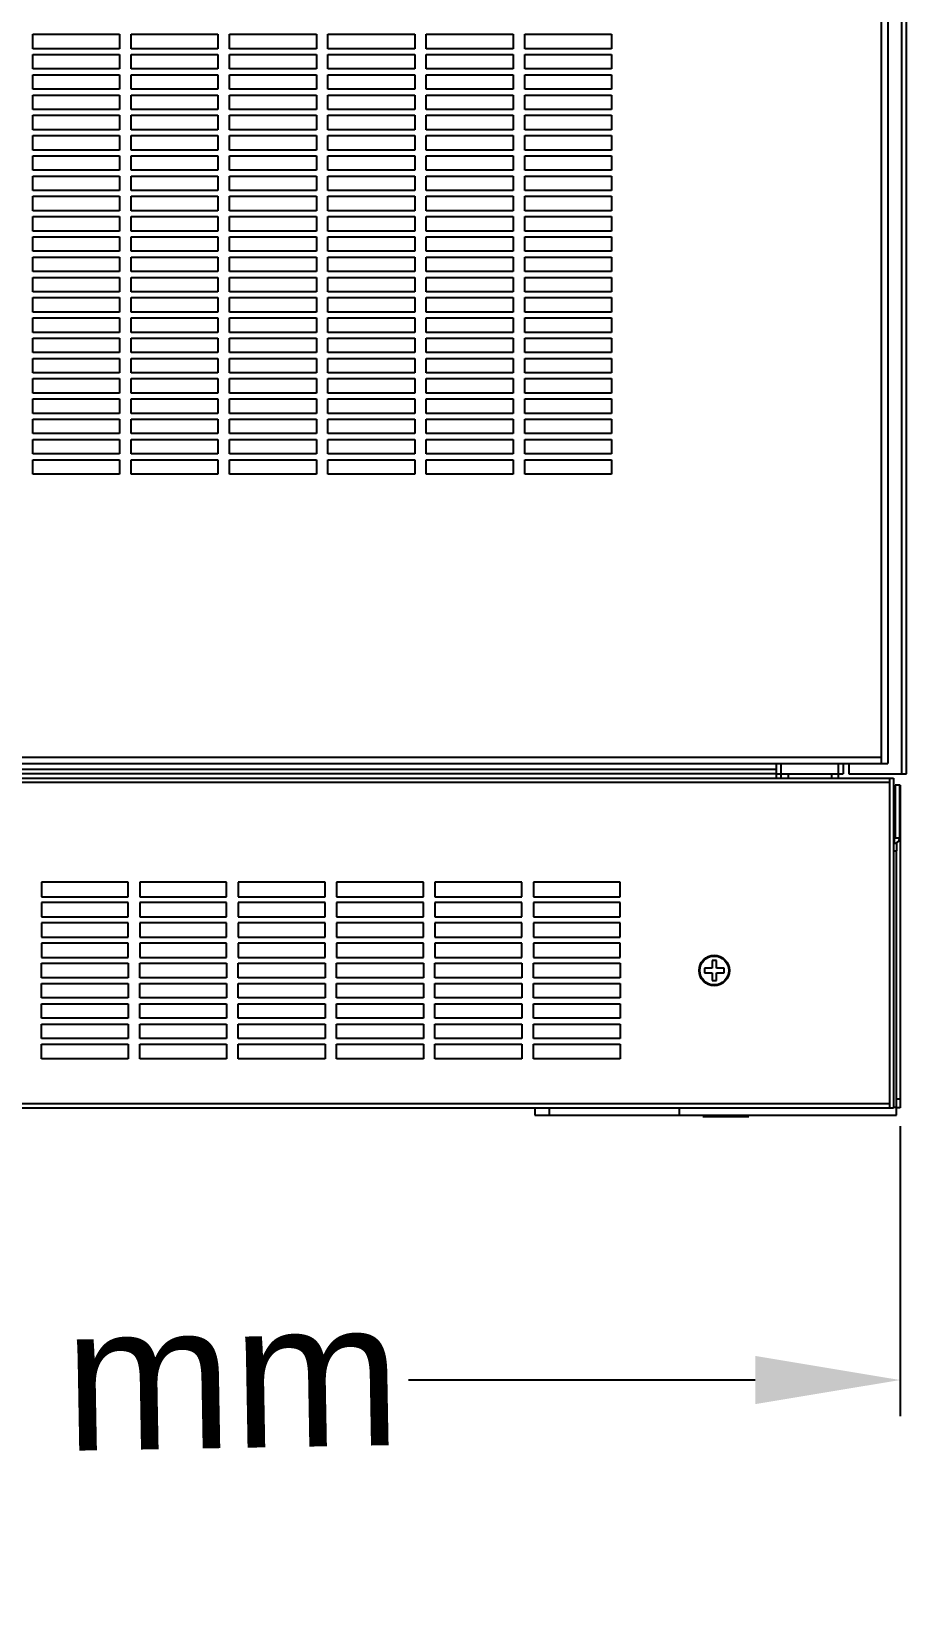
# Model space of a CAD drawing. Header units: millimetres. Extents: x -1 to 60, y -17 to 202.
# Drawn here: x 29.6 to 59.9, y -16.7 to 37.4 of the extents above; entities that cross this region are included whole.
import ezdxf

# ---------------------------------------------------------------- set-up
doc = ezdxf.new("R2010")
doc.units = ezdxf.units.MM
for name, color, linetype in [('2401-01087-M6-12FMC-120_0', 7, 'Continuous'), ('2403-00036_S-M12-1_0', 7, 'Continuous'), ('4212-36526_0', 7, 'Continuous'), ('4212-41121_0', 7, 'Continuous'), ('4212-47911-DOOR-PLATE_0', 7, 'Continuous'), ('4212-94039_0', 7, 'Continuous'), ('4212-97513_0', 7, 'Continuous'), ('4212-KH001-1_0', 7, 'Continuous'), ('BASE-PLATE_0', 7, 'Continuous'), ('CORNER_FITTING-2_0', 7, 'Continuous')]:
    doc.layers.add(name, color=color, linetype=linetype)
doc.styles.get("Standard").update_dxf_attribs({"font": 'arial.ttf'})
doc.dimstyles.new('ISO-25', dxfattribs={"dimtxt": 2.5, "dimasz": 2.5, "dimexe": 1.25, "dimexo": 0.625, "dimtad": 1, "dimtxsty": 'Standard', "dimcen": -2.5, "dimadec": 0, "dimazin": 0, "dimtfac": 1, "dimtmove": 0, "dimatfit": 3, "dimfxl": 1, "dimarcsym": 0})

# ---------------------------------------------------------------- blocks, each defined once
blk = doc.blocks.new('*D4')
at = {"color": 0, "lineweight": -2}
for p, q in [((-0.12, -0.375), (-0.12, -10.4)), ((59.62, -0.375), (59.62, -10.4)), ((4.88, -9.15), (16.871, -9.15)), ((54.62, -9.15), (42.629, -9.15))]:
    blk.add_line(p, q, dxfattribs=at)
at = {"color": 0}
for points in [[(4.88, -8.317), (4.88, -9.983), (-0.12, -9.15)], [(54.62, -9.983), (54.62, -8.317), (59.62, -9.15)]]:
    blk.add_solid(points, dxfattribs=at)
at = {"layer": 'Defpoints', "color": 0}
for p in [(-0.12, 0.25), (59.62, 0.25), (59.62, -9.15)]:
    blk.add_point(p, dxfattribs=at)
at = {"color": 0, "insert": (29.75, -9.15), "char_height": 5, "attachment_point": 5, "rotation": 1}
blk.add_mtext('600 mm', dxfattribs=at)

msp = doc.modelspace()

# ---------------------------------------------------------------- linework, layer by layer
at = {"layer": '2401-01087-M6-12FMC-120_0', "color": 7, "linetype": 'Continuous'}
for p, q in [((53.125, 5.075), (52.86, 5.075)), ((52.86, 5.075), (52.86, 4.925)), ((52.86, 4.925), (53.125, 4.925)), ((53.275, 5.34), (53.125, 5.34)), ((53.125, 5.34), (53.125, 5.075)), ((53.125, 4.925), (53.125, 4.66)), ((53.275, 5.075), (53.275, 5.34)), ((53.54, 5.075), (53.275, 5.075)), ((53.275, 4.925), (53.54, 4.925)), ((53.275, 4.66), (53.275, 4.925)), ((53.54, 4.925), (53.54, 5.075)), ((53.125, 4.66), (53.275, 4.66))]:
    msp.add_line(p, q, dxfattribs=at)
msp.add_circle((53.2, 5), 0.5, dxfattribs=at)
at = {"layer": '2403-00036_S-M12-1_0', "color": 7, "linetype": 'Continuous'}
for p, q in [((52.808, -0.04), (52.831, 0)), ((54.392, -0.04), (54.369, 0)), ((52.808, -0.04), (54.392, -0.04))]:
    msp.add_line(p, q, dxfattribs=at)
at = {"layer": '4212-36526_0', "color": 7, "linetype": 'Continuous'}
for p, q in [((59.43, 9.4), (59.5, 9.4)), ((59.5, 9.337), (59.5, 9.13)), ((59.4, 9.13), (59.5, 9.13)), ((47, 0.25), (47, 0)), ((47, 0), (59.5, 0)), ((47.5, 0.25), (47.5, 0)), ((52, 0), (52, 0.25)), ((59.5, 0.27), (59.4, 0.27)), ((59.5, 0), (59.5, 0.28))]:
    msp.add_line(p, q, dxfattribs=at)
at = {"layer": '4212-41121_0', "color": 7, "linetype": 'Continuous'}
for p, q in [((59.62, 11.4), (59.6, 11.4)), ((59.62, 11.4), (59.62, 0.25)), ((59.62, 11.1), (59.6, 11.1)), ((59.5, 9.416), (59.5, 9.337)), ((59.5, 0.28), (59.5, 9.13)), ((59.62, 0.55), (59.5, 0.55)), ((59.62, 0.25), (59.5, 0.25))]:
    msp.add_line(p, q, dxfattribs=at)
at = {"layer": '4212-47911-DOOR-PLATE_0', "color": 7, "linetype": 'Continuous'}
for p, q in [((58.98, 12.15), (58.98, 199.65)), ((59.2, 199.65), (59.2, 12.15)), ((29.65, 37.35), (32.65, 37.35)), ((29.65, 36.85), (29.65, 37.35)), ((32.65, 36.85), (29.65, 36.85)), ((32.65, 37.35), (32.65, 36.85)), ((33.05, 37.35), (36.05, 37.35)), ((33.05, 36.85), (33.05, 37.35)), ((36.05, 36.85), (33.05, 36.85)), ((36.05, 37.35), (36.05, 36.85)), ((36.45, 37.35), (39.45, 37.35)), ((36.45, 36.85), (36.45, 37.35)), ((39.45, 36.85), (36.45, 36.85)), ((39.45, 37.35), (39.45, 36.85)), ((39.85, 37.35), (42.85, 37.35)), ((39.85, 36.85), (39.85, 37.35)), ((42.85, 36.85), (39.85, 36.85)), ((42.85, 37.35), (42.85, 36.85)), ((43.25, 37.35), (46.25, 37.35)), ((43.25, 36.85), (43.25, 37.35)), ((46.25, 36.85), (43.25, 36.85)), ((46.25, 37.35), (46.25, 36.85)), ((46.65, 37.35), (49.65, 37.35)), ((46.65, 36.85), (46.65, 37.35)), ((49.65, 36.85), (46.65, 36.85)), ((49.65, 37.35), (49.65, 36.85)), ((29.65, 36.65), (32.65, 36.65)), ((29.65, 36.15), (29.65, 36.65)), ((32.65, 36.65), (32.65, 36.15)), ((33.05, 36.65), (36.05, 36.65)), ((33.05, 36.15), (33.05, 36.65)), ((36.05, 36.65), (36.05, 36.15)), ((36.45, 36.65), (39.45, 36.65)), ((36.45, 36.15), (36.45, 36.65)), ((39.45, 36.65), (39.45, 36.15)), ((39.85, 36.65), (42.85, 36.65)), ((39.85, 36.15), (39.85, 36.65)), ((42.85, 36.65), (42.85, 36.15)), ((43.25, 36.65), (46.25, 36.65)), ((43.25, 36.15), (43.25, 36.65)), ((46.25, 36.65), (46.25, 36.15)), ((46.65, 36.65), (49.65, 36.65)), ((46.65, 36.15), (46.65, 36.65)), ((49.65, 36.65), (49.65, 36.15)), ((32.65, 36.15), (29.65, 36.15)), ((29.65, 35.95), (32.65, 35.95)), ((29.65, 35.45), (29.65, 35.95)), ((32.65, 35.95), (32.65, 35.45)), ((36.05, 36.15), (33.05, 36.15)), ((33.05, 35.95), (36.05, 35.95)), ((33.05, 35.45), (33.05, 35.95)), ((36.05, 35.95), (36.05, 35.45)), ((39.45, 36.15), (36.45, 36.15)), ((36.45, 35.95), (39.45, 35.95)), ((36.45, 35.45), (36.45, 35.95)), ((39.45, 35.95), (39.45, 35.45)), ((42.85, 36.15), (39.85, 36.15)), ((39.85, 35.95), (42.85, 35.95)), ((39.85, 35.45), (39.85, 35.95)), ((42.85, 35.95), (42.85, 35.45)), ((46.25, 36.15), (43.25, 36.15)), ((43.25, 35.95), (46.25, 35.95)), ((43.25, 35.45), (43.25, 35.95)), ((46.25, 35.95), (46.25, 35.45)), ((49.65, 36.15), (46.65, 36.15)), ((46.65, 35.95), (49.65, 35.95)), ((46.65, 35.45), (46.65, 35.95)), ((49.65, 35.95), (49.65, 35.45)), ((32.65, 35.45), (29.65, 35.45)), ((29.65, 35.25), (32.65, 35.25)), ((29.65, 34.75), (29.65, 35.25)), ((32.65, 35.25), (32.65, 34.75)), ((36.05, 35.45), (33.05, 35.45)), ((33.05, 35.25), (36.05, 35.25)), ((33.05, 34.75), (33.05, 35.25)), ((36.05, 35.25), (36.05, 34.75)), ((39.45, 35.45), (36.45, 35.45)), ((36.45, 35.25), (39.45, 35.25)), ((36.45, 34.75), (36.45, 35.25)), ((39.45, 35.25), (39.45, 34.75)), ((42.85, 35.45), (39.85, 35.45)), ((39.85, 35.25), (42.85, 35.25)), ((39.85, 34.75), (39.85, 35.25)), ((42.85, 35.25), (42.85, 34.75)), ((46.25, 35.45), (43.25, 35.45)), ((43.25, 35.25), (46.25, 35.25)), ((43.25, 34.75), (43.25, 35.25)), ((46.25, 35.25), (46.25, 34.75)), ((49.65, 35.45), (46.65, 35.45)), ((46.65, 35.25), (49.65, 35.25)), ((46.65, 34.75), (46.65, 35.25)), ((49.65, 35.25), (49.65, 34.75)), ((32.65, 34.75), (29.65, 34.75)), ((36.05, 34.75), (33.05, 34.75)), ((39.45, 34.75), (36.45, 34.75)), ((42.85, 34.75), (39.85, 34.75)), ((46.25, 34.75), (43.25, 34.75)), ((49.65, 34.75), (46.65, 34.75)), ((29.65, 34.55), (32.65, 34.55)), ((29.65, 34.05), (29.65, 34.55)), ((32.65, 34.55), (32.65, 34.05)), ((33.05, 34.55), (36.05, 34.55)), ((33.05, 34.05), (33.05, 34.55)), ((36.05, 34.55), (36.05, 34.05)), ((36.45, 34.55), (39.45, 34.55)), ((36.45, 34.05), (36.45, 34.55)), ((39.45, 34.55), (39.45, 34.05)), ((39.85, 34.55), (42.85, 34.55)), ((39.85, 34.05), (39.85, 34.55)), ((42.85, 34.55), (42.85, 34.05)), ((43.25, 34.55), (46.25, 34.55)), ((43.25, 34.05), (43.25, 34.55)), ((46.25, 34.55), (46.25, 34.05)), ((46.65, 34.55), (49.65, 34.55)), ((46.65, 34.05), (46.65, 34.55)), ((49.65, 34.55), (49.65, 34.05)), ((32.65, 34.05), (29.65, 34.05)), ((29.65, 33.85), (32.65, 33.85)), ((29.65, 33.35), (29.65, 33.85)), ((32.65, 33.85), (32.65, 33.35)), ((36.05, 34.05), (33.05, 34.05)), ((33.05, 33.85), (36.05, 33.85)), ((33.05, 33.35), (33.05, 33.85)), ((36.05, 33.85), (36.05, 33.35)), ((39.45, 34.05), (36.45, 34.05)), ((36.45, 33.85), (39.45, 33.85)), ((36.45, 33.35), (36.45, 33.85)), ((39.45, 33.85), (39.45, 33.35)), ((42.85, 34.05), (39.85, 34.05)), ((39.85, 33.85), (42.85, 33.85)), ((39.85, 33.35), (39.85, 33.85)), ((42.85, 33.85), (42.85, 33.35)), ((46.25, 34.05), (43.25, 34.05)), ((43.25, 33.85), (46.25, 33.85)), ((43.25, 33.35), (43.25, 33.85)), ((46.25, 33.85), (46.25, 33.35)), ((49.65, 34.05), (46.65, 34.05)), ((46.65, 33.85), (49.65, 33.85)), ((46.65, 33.35), (46.65, 33.85)), ((49.65, 33.85), (49.65, 33.35)), ((32.65, 33.35), (29.65, 33.35)), ((29.65, 33.15), (32.65, 33.15)), ((29.65, 32.65), (29.65, 33.15)), ((32.65, 33.15), (32.65, 32.65)), ((36.05, 33.35), (33.05, 33.35)), ((33.05, 33.15), (36.05, 33.15)), ((33.05, 32.65), (33.05, 33.15)), ((36.05, 33.15), (36.05, 32.65)), ((39.45, 33.35), (36.45, 33.35)), ((36.45, 33.15), (39.45, 33.15)), ((36.45, 32.65), (36.45, 33.15)), ((39.45, 33.15), (39.45, 32.65)), ((42.85, 33.35), (39.85, 33.35)), ((39.85, 33.15), (42.85, 33.15)), ((39.85, 32.65), (39.85, 33.15)), ((42.85, 33.15), (42.85, 32.65)), ((46.25, 33.35), (43.25, 33.35)), ((43.25, 33.15), (46.25, 33.15)), ((43.25, 32.65), (43.25, 33.15)), ((46.25, 33.15), (46.25, 32.65)), ((49.65, 33.35), (46.65, 33.35)), ((46.65, 33.15), (49.65, 33.15)), ((46.65, 32.65), (46.65, 33.15)), ((49.65, 33.15), (49.65, 32.65)), ((32.65, 32.65), (29.65, 32.65)), ((36.05, 32.65), (33.05, 32.65)), ((39.45, 32.65), (36.45, 32.65)), ((42.85, 32.65), (39.85, 32.65)), ((46.25, 32.65), (43.25, 32.65)), ((49.65, 32.65), (46.65, 32.65)), ((29.65, 32.45), (32.65, 32.45)), ((29.65, 31.95), (29.65, 32.45)), ((32.65, 32.45), (32.65, 31.95)), ((33.05, 32.45), (36.05, 32.45)), ((33.05, 31.95), (33.05, 32.45)), ((36.05, 32.45), (36.05, 31.95)), ((36.45, 32.45), (39.45, 32.45)), ((36.45, 31.95), (36.45, 32.45)), ((39.45, 32.45), (39.45, 31.95)), ((39.85, 32.45), (42.85, 32.45)), ((39.85, 31.95), (39.85, 32.45)), ((42.85, 32.45), (42.85, 31.95)), ((43.25, 32.45), (46.25, 32.45)), ((43.25, 31.95), (43.25, 32.45)), ((46.25, 32.45), (46.25, 31.95)), ((46.65, 32.45), (49.65, 32.45)), ((46.65, 31.95), (46.65, 32.45)), ((49.65, 32.45), (49.65, 31.95)), ((32.65, 31.95), (29.65, 31.95)), ((29.65, 31.75), (32.65, 31.75)), ((29.65, 31.25), (29.65, 31.75)), ((32.65, 31.75), (32.65, 31.25)), ((36.05, 31.95), (33.05, 31.95)), ((33.05, 31.75), (36.05, 31.75)), ((33.05, 31.25), (33.05, 31.75)), ((36.05, 31.75), (36.05, 31.25)), ((39.45, 31.95), (36.45, 31.95)), ((36.45, 31.75), (39.45, 31.75)), ((36.45, 31.25), (36.45, 31.75)), ((39.45, 31.75), (39.45, 31.25)), ((42.85, 31.95), (39.85, 31.95)), ((39.85, 31.75), (42.85, 31.75)), ((39.85, 31.25), (39.85, 31.75)), ((42.85, 31.75), (42.85, 31.25)), ((46.25, 31.95), (43.25, 31.95)), ((43.25, 31.75), (46.25, 31.75)), ((43.25, 31.25), (43.25, 31.75)), ((46.25, 31.75), (46.25, 31.25)), ((49.65, 31.95), (46.65, 31.95)), ((46.65, 31.75), (49.65, 31.75)), ((46.65, 31.25), (46.65, 31.75)), ((49.65, 31.75), (49.65, 31.25)), ((32.65, 31.25), (29.65, 31.25)), ((29.65, 31.05), (32.65, 31.05)), ((29.65, 30.55), (29.65, 31.05)), ((32.65, 31.05), (32.65, 30.55)), ((36.05, 31.25), (33.05, 31.25)), ((33.05, 31.05), (36.05, 31.05)), ((33.05, 30.55), (33.05, 31.05)), ((36.05, 31.05), (36.05, 30.55)), ((39.45, 31.25), (36.45, 31.25)), ((36.45, 31.05), (39.45, 31.05)), ((36.45, 30.55), (36.45, 31.05)), ((39.45, 31.05), (39.45, 30.55)), ((42.85, 31.25), (39.85, 31.25)), ((39.85, 31.05), (42.85, 31.05)), ((39.85, 30.55), (39.85, 31.05)), ((42.85, 31.05), (42.85, 30.55)), ((46.25, 31.25), (43.25, 31.25)), ((43.25, 31.05), (46.25, 31.05)), ((43.25, 30.55), (43.25, 31.05)), ((46.25, 31.05), (46.25, 30.55)), ((49.65, 31.25), (46.65, 31.25)), ((46.65, 31.05), (49.65, 31.05)), ((46.65, 30.55), (46.65, 31.05)), ((49.65, 31.05), (49.65, 30.55)), ((32.65, 30.55), (29.65, 30.55)), ((29.65, 30.35), (32.65, 30.35)), ((29.65, 29.85), (29.65, 30.35)), ((32.65, 30.35), (32.65, 29.85)), ((36.05, 30.55), (33.05, 30.55)), ((33.05, 30.35), (36.05, 30.35)), ((33.05, 29.85), (33.05, 30.35)), ((36.05, 30.35), (36.05, 29.85)), ((39.45, 30.55), (36.45, 30.55)), ((36.45, 30.35), (39.45, 30.35)), ((36.45, 29.85), (36.45, 30.35)), ((39.45, 30.35), (39.45, 29.85)), ((42.85, 30.55), (39.85, 30.55)), ((39.85, 30.35), (42.85, 30.35)), ((39.85, 29.85), (39.85, 30.35)), ((42.85, 30.35), (42.85, 29.85)), ((46.25, 30.55), (43.25, 30.55)), ((43.25, 30.35), (46.25, 30.35)), ((43.25, 29.85), (43.25, 30.35)), ((46.25, 30.35), (46.25, 29.85)), ((49.65, 30.55), (46.65, 30.55)), ((46.65, 30.35), (49.65, 30.35)), ((46.65, 29.85), (46.65, 30.35)), ((49.65, 30.35), (49.65, 29.85)), ((32.65, 29.85), (29.65, 29.85)), ((36.05, 29.85), (33.05, 29.85)), ((39.45, 29.85), (36.45, 29.85)), ((42.85, 29.85), (39.85, 29.85)), ((46.25, 29.85), (43.25, 29.85)), ((49.65, 29.85), (46.65, 29.85)), ((29.65, 29.65), (32.65, 29.65)), ((29.65, 29.15), (29.65, 29.65)), ((32.65, 29.65), (32.65, 29.15)), ((33.05, 29.65), (36.05, 29.65)), ((33.05, 29.15), (33.05, 29.65)), ((36.05, 29.65), (36.05, 29.15)), ((36.45, 29.65), (39.45, 29.65)), ((36.45, 29.15), (36.45, 29.65)), ((39.45, 29.65), (39.45, 29.15)), ((39.85, 29.65), (42.85, 29.65)), ((39.85, 29.15), (39.85, 29.65)), ((42.85, 29.65), (42.85, 29.15)), ((43.25, 29.65), (46.25, 29.65)), ((43.25, 29.15), (43.25, 29.65)), ((46.25, 29.65), (46.25, 29.15)), ((46.65, 29.65), (49.65, 29.65)), ((46.65, 29.15), (46.65, 29.65)), ((49.65, 29.65), (49.65, 29.15)), ((32.65, 29.15), (29.65, 29.15)), ((29.65, 28.95), (32.65, 28.95)), ((29.65, 28.45), (29.65, 28.95)), ((32.65, 28.95), (32.65, 28.45)), ((36.05, 29.15), (33.05, 29.15)), ((33.05, 28.95), (36.05, 28.95)), ((33.05, 28.45), (33.05, 28.95)), ((36.05, 28.95), (36.05, 28.45)), ((39.45, 29.15), (36.45, 29.15)), ((36.45, 28.95), (39.45, 28.95)), ((36.45, 28.45), (36.45, 28.95)), ((39.45, 28.95), (39.45, 28.45)), ((42.85, 29.15), (39.85, 29.15)), ((39.85, 28.95), (42.85, 28.95)), ((39.85, 28.45), (39.85, 28.95)), ((42.85, 28.95), (42.85, 28.45)), ((46.25, 29.15), (43.25, 29.15)), ((43.25, 28.95), (46.25, 28.95)), ((43.25, 28.45), (43.25, 28.95)), ((46.25, 28.95), (46.25, 28.45)), ((49.65, 29.15), (46.65, 29.15)), ((46.65, 28.95), (49.65, 28.95)), ((46.65, 28.45), (46.65, 28.95)), ((49.65, 28.95), (49.65, 28.45)), ((32.65, 28.45), (29.65, 28.45)), ((29.65, 28.25), (32.65, 28.25)), ((29.65, 27.75), (29.65, 28.25)), ((32.65, 28.25), (32.65, 27.75)), ((36.05, 28.45), (33.05, 28.45)), ((33.05, 28.25), (36.05, 28.25)), ((33.05, 27.75), (33.05, 28.25)), ((36.05, 28.25), (36.05, 27.75)), ((39.45, 28.45), (36.45, 28.45)), ((36.45, 28.25), (39.45, 28.25)), ((36.45, 27.75), (36.45, 28.25)), ((39.45, 28.25), (39.45, 27.75)), ((42.85, 28.45), (39.85, 28.45)), ((39.85, 28.25), (42.85, 28.25)), ((39.85, 27.75), (39.85, 28.25)), ((42.85, 28.25), (42.85, 27.75)), ((46.25, 28.45), (43.25, 28.45)), ((43.25, 28.25), (46.25, 28.25)), ((43.25, 27.75), (43.25, 28.25)), ((46.25, 28.25), (46.25, 27.75)), ((49.65, 28.45), (46.65, 28.45)), ((46.65, 28.25), (49.65, 28.25)), ((46.65, 27.75), (46.65, 28.25)), ((49.65, 28.25), (49.65, 27.75)), ((32.65, 27.75), (29.65, 27.75)), ((36.05, 27.75), (33.05, 27.75)), ((39.45, 27.75), (36.45, 27.75)), ((42.85, 27.75), (39.85, 27.75)), ((46.25, 27.75), (43.25, 27.75)), ((49.65, 27.75), (46.65, 27.75)), ((29.65, 27.55), (32.65, 27.55)), ((29.65, 27.05), (29.65, 27.55)), ((32.65, 27.55), (32.65, 27.05)), ((33.05, 27.55), (36.05, 27.55)), ((33.05, 27.05), (33.05, 27.55)), ((36.05, 27.55), (36.05, 27.05)), ((36.45, 27.55), (39.45, 27.55)), ((36.45, 27.05), (36.45, 27.55)), ((39.45, 27.55), (39.45, 27.05)), ((39.85, 27.55), (42.85, 27.55)), ((39.85, 27.05), (39.85, 27.55)), ((42.85, 27.55), (42.85, 27.05)), ((43.25, 27.55), (46.25, 27.55)), ((43.25, 27.05), (43.25, 27.55)), ((46.25, 27.55), (46.25, 27.05)), ((46.65, 27.55), (49.65, 27.55)), ((46.65, 27.05), (46.65, 27.55)), ((49.65, 27.55), (49.65, 27.05)), ((32.65, 27.05), (29.65, 27.05)), ((29.65, 26.85), (32.65, 26.85)), ((29.65, 26.35), (29.65, 26.85)), ((32.65, 26.85), (32.65, 26.35)), ((36.05, 27.05), (33.05, 27.05)), ((33.05, 26.85), (36.05, 26.85)), ((33.05, 26.35), (33.05, 26.85)), ((36.05, 26.85), (36.05, 26.35)), ((39.45, 27.05), (36.45, 27.05)), ((36.45, 26.85), (39.45, 26.85)), ((36.45, 26.35), (36.45, 26.85)), ((39.45, 26.85), (39.45, 26.35)), ((42.85, 27.05), (39.85, 27.05)), ((39.85, 26.85), (42.85, 26.85)), ((39.85, 26.35), (39.85, 26.85)), ((42.85, 26.85), (42.85, 26.35)), ((46.25, 27.05), (43.25, 27.05)), ((43.25, 26.85), (46.25, 26.85)), ((43.25, 26.35), (43.25, 26.85)), ((46.25, 26.85), (46.25, 26.35)), ((49.65, 27.05), (46.65, 27.05)), ((46.65, 26.85), (49.65, 26.85)), ((46.65, 26.35), (46.65, 26.85)), ((49.65, 26.85), (49.65, 26.35)), ((32.65, 26.35), (29.65, 26.35)), ((29.65, 26.15), (32.65, 26.15)), ((29.65, 25.65), (29.65, 26.15)), ((32.65, 26.15), (32.65, 25.65)), ((36.05, 26.35), (33.05, 26.35)), ((33.05, 26.15), (36.05, 26.15)), ((33.05, 25.65), (33.05, 26.15)), ((36.05, 26.15), (36.05, 25.65)), ((39.45, 26.35), (36.45, 26.35)), ((36.45, 26.15), (39.45, 26.15)), ((36.45, 25.65), (36.45, 26.15)), ((39.45, 26.15), (39.45, 25.65)), ((42.85, 26.35), (39.85, 26.35)), ((39.85, 26.15), (42.85, 26.15)), ((39.85, 25.65), (39.85, 26.15)), ((42.85, 26.15), (42.85, 25.65)), ((46.25, 26.35), (43.25, 26.35)), ((43.25, 26.15), (46.25, 26.15)), ((43.25, 25.65), (43.25, 26.15)), ((46.25, 26.15), (46.25, 25.65)), ((49.65, 26.35), (46.65, 26.35)), ((46.65, 26.15), (49.65, 26.15)), ((46.65, 25.65), (46.65, 26.15)), ((49.65, 26.15), (49.65, 25.65)), ((32.65, 25.65), (29.65, 25.65)), ((36.05, 25.65), (33.05, 25.65)), ((39.45, 25.65), (36.45, 25.65)), ((42.85, 25.65), (39.85, 25.65)), ((46.25, 25.65), (43.25, 25.65)), ((49.65, 25.65), (46.65, 25.65)), ((29.65, 25.45), (32.65, 25.45)), ((29.65, 24.95), (29.65, 25.45)), ((32.65, 24.95), (29.65, 24.95)), ((32.65, 25.45), (32.65, 24.95)), ((33.05, 25.45), (36.05, 25.45)), ((33.05, 24.95), (33.05, 25.45)), ((36.05, 24.95), (33.05, 24.95)), ((36.05, 25.45), (36.05, 24.95)), ((36.45, 25.45), (39.45, 25.45)), ((36.45, 24.95), (36.45, 25.45)), ((39.45, 24.95), (36.45, 24.95)), ((39.45, 25.45), (39.45, 24.95)), ((39.85, 25.45), (42.85, 25.45)), ((39.85, 24.95), (39.85, 25.45)), ((42.85, 24.95), (39.85, 24.95)), ((42.85, 25.45), (42.85, 24.95)), ((43.25, 25.45), (46.25, 25.45)), ((43.25, 24.95), (43.25, 25.45)), ((46.25, 24.95), (43.25, 24.95)), ((46.25, 25.45), (46.25, 24.95)), ((46.65, 25.45), (49.65, 25.45)), ((46.65, 24.95), (46.65, 25.45)), ((49.65, 24.95), (46.65, 24.95)), ((49.65, 25.45), (49.65, 24.95)), ((29.65, 24.75), (32.65, 24.75)), ((29.65, 24.25), (29.65, 24.75)), ((32.65, 24.75), (32.65, 24.25)), ((33.05, 24.75), (36.05, 24.75)), ((33.05, 24.25), (33.05, 24.75)), ((36.05, 24.75), (36.05, 24.25)), ((36.45, 24.75), (39.45, 24.75)), ((36.45, 24.25), (36.45, 24.75)), ((39.45, 24.75), (39.45, 24.25)), ((39.85, 24.75), (42.85, 24.75)), ((39.85, 24.25), (39.85, 24.75)), ((42.85, 24.75), (42.85, 24.25)), ((43.25, 24.75), (46.25, 24.75)), ((43.25, 24.25), (43.25, 24.75)), ((46.25, 24.75), (46.25, 24.25)), ((46.65, 24.75), (49.65, 24.75)), ((46.65, 24.25), (46.65, 24.75)), ((49.65, 24.75), (49.65, 24.25)), ((32.65, 24.25), (29.65, 24.25)), ((29.65, 24.05), (32.65, 24.05)), ((29.65, 23.55), (29.65, 24.05)), ((32.65, 24.05), (32.65, 23.55)), ((36.05, 24.25), (33.05, 24.25)), ((33.05, 24.05), (36.05, 24.05)), ((33.05, 23.55), (33.05, 24.05)), ((36.05, 24.05), (36.05, 23.55)), ((39.45, 24.25), (36.45, 24.25)), ((36.45, 24.05), (39.45, 24.05)), ((36.45, 23.55), (36.45, 24.05)), ((39.45, 24.05), (39.45, 23.55)), ((42.85, 24.25), (39.85, 24.25)), ((39.85, 24.05), (42.85, 24.05)), ((39.85, 23.55), (39.85, 24.05)), ((42.85, 24.05), (42.85, 23.55)), ((46.25, 24.25), (43.25, 24.25)), ((43.25, 24.05), (46.25, 24.05)), ((43.25, 23.55), (43.25, 24.05)), ((46.25, 24.05), (46.25, 23.55)), ((49.65, 24.25), (46.65, 24.25)), ((46.65, 24.05), (49.65, 24.05)), ((46.65, 23.55), (46.65, 24.05)), ((49.65, 24.05), (49.65, 23.55)), ((32.65, 23.55), (29.65, 23.55)), ((29.65, 23.35), (32.65, 23.35)), ((29.65, 22.85), (29.65, 23.35)), ((32.65, 23.35), (32.65, 22.85)), ((36.05, 23.55), (33.05, 23.55)), ((33.05, 23.35), (36.05, 23.35)), ((33.05, 22.85), (33.05, 23.35)), ((36.05, 23.35), (36.05, 22.85)), ((39.45, 23.55), (36.45, 23.55)), ((36.45, 23.35), (39.45, 23.35)), ((36.45, 22.85), (36.45, 23.35)), ((39.45, 23.35), (39.45, 22.85)), ((42.85, 23.55), (39.85, 23.55)), ((39.85, 23.35), (42.85, 23.35)), ((39.85, 22.85), (39.85, 23.35)), ((42.85, 23.35), (42.85, 22.85)), ((46.25, 23.55), (43.25, 23.55)), ((43.25, 23.35), (46.25, 23.35)), ((43.25, 22.85), (43.25, 23.35)), ((46.25, 23.35), (46.25, 22.85)), ((49.65, 23.55), (46.65, 23.55)), ((46.65, 23.35), (49.65, 23.35)), ((46.65, 22.85), (46.65, 23.35)), ((49.65, 23.35), (49.65, 22.85)), ((32.65, 22.85), (29.65, 22.85)), ((36.05, 22.85), (33.05, 22.85)), ((39.45, 22.85), (36.45, 22.85)), ((42.85, 22.85), (39.85, 22.85)), ((46.25, 22.85), (43.25, 22.85)), ((49.65, 22.85), (46.65, 22.85)), ((29.65, 22.65), (32.65, 22.65)), ((29.65, 22.15), (29.65, 22.65)), ((32.65, 22.65), (32.65, 22.15)), ((33.05, 22.65), (36.05, 22.65)), ((33.05, 22.15), (33.05, 22.65)), ((36.05, 22.65), (36.05, 22.15)), ((36.45, 22.65), (39.45, 22.65)), ((36.45, 22.15), (36.45, 22.65)), ((39.45, 22.65), (39.45, 22.15)), ((39.85, 22.65), (42.85, 22.65)), ((39.85, 22.15), (39.85, 22.65)), ((42.85, 22.65), (42.85, 22.15)), ((43.25, 22.65), (46.25, 22.65)), ((43.25, 22.15), (43.25, 22.65)), ((46.25, 22.65), (46.25, 22.15)), ((46.65, 22.65), (49.65, 22.65)), ((46.65, 22.15), (46.65, 22.65)), ((49.65, 22.65), (49.65, 22.15)), ((32.65, 22.15), (29.65, 22.15)), ((36.05, 22.15), (33.05, 22.15)), ((39.45, 22.15), (36.45, 22.15)), ((42.85, 22.15), (39.85, 22.15)), ((46.25, 22.15), (43.25, 22.15)), ((49.65, 22.15), (46.65, 22.15)), ((-0.3, 12.15), (59.2, 12.15)), ((-0.08, 12.37), (58.98, 12.37))]:
    msp.add_line(p, q, dxfattribs=at)
at = {"layer": '4212-94039_0', "color": 7, "linetype": 'Continuous'}
for p, q in [((59.68, 11.8), (59.68, 199.7)), ((59.85, 11.8), (59.85, 199.7)), ((57.85, 12.15), (57.85, 11.8)), ((57.85, 11.8), (59.85, 11.8))]:
    msp.add_line(p, q, dxfattribs=at)
at = {"layer": '4212-97513_0', "color": 7, "linetype": 'Continuous'}
for p, q in [((0.1, 11.65), (59.4, 11.65)), ((0.24, 11.51), (59.26, 11.51)), ((59.26, 11.65), (59.26, 0.25)), ((59.4, 11.65), (59.4, 0.25)), ((32.95, 8.05), (29.95, 8.05)), ((29.95, 8.05), (29.95, 7.55)), ((32.95, 7.55), (32.95, 8.05)), ((36.35, 8.05), (33.35, 8.05)), ((33.35, 8.05), (33.35, 7.55)), ((36.35, 7.55), (36.35, 8.05)), ((39.75, 8.05), (36.75, 8.05)), ((36.75, 8.05), (36.75, 7.55)), ((39.75, 7.55), (39.75, 8.05)), ((43.15, 8.05), (40.15, 8.05)), ((40.15, 8.05), (40.15, 7.55)), ((43.15, 7.55), (43.15, 8.05)), ((46.55, 8.05), (43.55, 8.05)), ((43.55, 8.05), (43.55, 7.55)), ((46.55, 7.55), (46.55, 8.05)), ((49.95, 8.05), (46.95, 8.05)), ((46.95, 8.05), (46.95, 7.55)), ((49.95, 7.55), (49.95, 8.05)), ((29.95, 7.55), (32.95, 7.55)), ((32.95, 7.35), (29.95, 7.35)), ((29.95, 7.35), (29.95, 6.85)), ((32.95, 6.85), (32.95, 7.35)), ((33.35, 7.55), (36.35, 7.55)), ((36.35, 7.35), (33.35, 7.35)), ((33.35, 7.35), (33.35, 6.85)), ((36.35, 6.85), (36.35, 7.35)), ((36.75, 7.55), (39.75, 7.55)), ((39.75, 7.35), (36.75, 7.35)), ((36.75, 7.35), (36.75, 6.85)), ((39.75, 6.85), (39.75, 7.35)), ((40.15, 7.55), (43.15, 7.55)), ((43.15, 7.35), (40.15, 7.35)), ((40.15, 7.35), (40.15, 6.85)), ((43.15, 6.85), (43.15, 7.35)), ((43.55, 7.55), (46.55, 7.55)), ((46.55, 7.35), (43.55, 7.35)), ((43.55, 7.35), (43.55, 6.85)), ((46.55, 6.85), (46.55, 7.35)), ((46.95, 7.55), (49.95, 7.55)), ((49.95, 7.35), (46.95, 7.35)), ((46.95, 7.35), (46.95, 6.85)), ((49.95, 6.85), (49.95, 7.35)), ((29.95, 6.85), (32.95, 6.85)), ((32.95, 6.65), (29.95, 6.65)), ((29.95, 6.65), (29.95, 6.15)), ((32.95, 6.15), (32.95, 6.65)), ((33.35, 6.85), (36.35, 6.85)), ((36.35, 6.65), (33.35, 6.65)), ((33.35, 6.65), (33.35, 6.15)), ((36.35, 6.15), (36.35, 6.65)), ((36.75, 6.85), (39.75, 6.85)), ((39.75, 6.65), (36.75, 6.65)), ((36.75, 6.65), (36.75, 6.15)), ((39.75, 6.15), (39.75, 6.65)), ((40.15, 6.85), (43.15, 6.85)), ((43.15, 6.65), (40.15, 6.65)), ((40.15, 6.65), (40.15, 6.15)), ((43.15, 6.15), (43.15, 6.65)), ((43.55, 6.85), (46.55, 6.85)), ((46.55, 6.65), (43.55, 6.65)), ((43.55, 6.65), (43.55, 6.15)), ((46.55, 6.15), (46.55, 6.65)), ((46.95, 6.85), (49.95, 6.85)), ((49.95, 6.65), (46.95, 6.65)), ((46.95, 6.65), (46.95, 6.15)), ((49.95, 6.15), (49.95, 6.65)), ((29.95, 6.15), (32.95, 6.15)), ((33.35, 6.15), (36.35, 6.15)), ((36.75, 6.15), (39.75, 6.15)), ((40.15, 6.15), (43.15, 6.15)), ((43.55, 6.15), (46.55, 6.15)), ((46.95, 6.15), (49.95, 6.15)), ((32.95, 5.95), (29.95, 5.95)), ((29.95, 5.95), (29.95, 5.45)), ((29.95, 5.45), (32.95, 5.45)), ((32.95, 5.45), (32.95, 5.95)), ((36.35, 5.95), (33.35, 5.95)), ((33.35, 5.95), (33.35, 5.45)), ((33.35, 5.45), (36.35, 5.45)), ((36.35, 5.45), (36.35, 5.95)), ((39.75, 5.95), (36.75, 5.95)), ((36.75, 5.95), (36.75, 5.45)), ((36.75, 5.45), (39.75, 5.45)), ((39.75, 5.45), (39.75, 5.95)), ((43.15, 5.95), (40.15, 5.95)), ((40.15, 5.95), (40.15, 5.45)), ((40.15, 5.45), (43.15, 5.45)), ((43.15, 5.45), (43.15, 5.95)), ((46.55, 5.95), (43.55, 5.95)), ((43.55, 5.95), (43.55, 5.45)), ((43.55, 5.45), (46.55, 5.45)), ((46.55, 5.45), (46.55, 5.95)), ((49.95, 5.95), (46.95, 5.95)), ((46.95, 5.95), (46.95, 5.45)), ((46.95, 5.45), (49.95, 5.45)), ((49.95, 5.45), (49.95, 5.95)), ((29.95, 5.25), (32.95, 5.25)), ((29.95, 4.75), (29.95, 5.25)), ((32.95, 5.25), (32.95, 4.75)), ((33.35, 5.25), (36.35, 5.25)), ((33.35, 4.75), (33.35, 5.25)), ((36.35, 5.25), (36.35, 4.75)), ((36.75, 5.25), (39.75, 5.25)), ((36.75, 4.75), (36.75, 5.25)), ((39.75, 5.25), (39.75, 4.75)), ((40.15, 5.25), (43.15, 5.25)), ((40.15, 4.75), (40.15, 5.25)), ((43.15, 5.25), (43.15, 4.75)), ((43.55, 5.25), (46.55, 5.25)), ((43.55, 4.75), (43.55, 5.25)), ((46.55, 5.25), (46.55, 4.75)), ((46.95, 5.25), (49.95, 5.25)), ((46.95, 4.75), (46.95, 5.25)), ((49.95, 5.25), (49.95, 4.75)), ((32.95, 4.75), (29.95, 4.75)), ((29.95, 4.55), (32.95, 4.55)), ((29.95, 4.05), (29.95, 4.55)), ((32.95, 4.55), (32.95, 4.05)), ((36.35, 4.75), (33.35, 4.75)), ((33.35, 4.55), (36.35, 4.55)), ((33.35, 4.05), (33.35, 4.55)), ((36.35, 4.55), (36.35, 4.05)), ((39.75, 4.75), (36.75, 4.75)), ((36.75, 4.55), (39.75, 4.55)), ((36.75, 4.05), (36.75, 4.55)), ((39.75, 4.55), (39.75, 4.05)), ((43.15, 4.75), (40.15, 4.75)), ((40.15, 4.55), (43.15, 4.55)), ((40.15, 4.05), (40.15, 4.55)), ((43.15, 4.55), (43.15, 4.05)), ((46.55, 4.75), (43.55, 4.75)), ((43.55, 4.55), (46.55, 4.55)), ((43.55, 4.05), (43.55, 4.55)), ((46.55, 4.55), (46.55, 4.05)), ((49.95, 4.75), (46.95, 4.75)), ((46.95, 4.55), (49.95, 4.55)), ((46.95, 4.05), (46.95, 4.55)), ((49.95, 4.55), (49.95, 4.05)), ((32.95, 4.05), (29.95, 4.05)), ((29.95, 3.85), (32.95, 3.85)), ((29.95, 3.35), (29.95, 3.85)), ((32.95, 3.85), (32.95, 3.35)), ((36.35, 4.05), (33.35, 4.05)), ((33.35, 3.85), (36.35, 3.85)), ((33.35, 3.35), (33.35, 3.85)), ((36.35, 3.85), (36.35, 3.35)), ((39.75, 4.05), (36.75, 4.05)), ((36.75, 3.85), (39.75, 3.85)), ((36.75, 3.35), (36.75, 3.85)), ((39.75, 3.85), (39.75, 3.35)), ((43.15, 4.05), (40.15, 4.05)), ((40.15, 3.85), (43.15, 3.85)), ((40.15, 3.35), (40.15, 3.85)), ((43.15, 3.85), (43.15, 3.35)), ((46.55, 4.05), (43.55, 4.05)), ((43.55, 3.85), (46.55, 3.85)), ((43.55, 3.35), (43.55, 3.85)), ((46.55, 3.85), (46.55, 3.35)), ((49.95, 4.05), (46.95, 4.05)), ((46.95, 3.85), (49.95, 3.85)), ((46.95, 3.35), (46.95, 3.85)), ((49.95, 3.85), (49.95, 3.35)), ((32.95, 3.35), (29.95, 3.35)), ((36.35, 3.35), (33.35, 3.35)), ((39.75, 3.35), (36.75, 3.35)), ((43.15, 3.35), (40.15, 3.35)), ((46.55, 3.35), (43.55, 3.35)), ((49.95, 3.35), (46.95, 3.35)), ((29.95, 3.15), (32.95, 3.15)), ((29.95, 2.65), (29.95, 3.15)), ((32.95, 3.15), (32.95, 2.65)), ((33.35, 3.15), (36.35, 3.15)), ((33.35, 2.65), (33.35, 3.15)), ((36.35, 3.15), (36.35, 2.65)), ((36.75, 3.15), (39.75, 3.15)), ((36.75, 2.65), (36.75, 3.15)), ((39.75, 3.15), (39.75, 2.65)), ((40.15, 3.15), (43.15, 3.15)), ((40.15, 2.65), (40.15, 3.15)), ((43.15, 3.15), (43.15, 2.65)), ((43.55, 3.15), (46.55, 3.15)), ((43.55, 2.65), (43.55, 3.15)), ((46.55, 3.15), (46.55, 2.65)), ((46.95, 3.15), (49.95, 3.15)), ((46.95, 2.65), (46.95, 3.15)), ((49.95, 3.15), (49.95, 2.65)), ((32.95, 2.65), (29.95, 2.65)), ((29.95, 2.45), (32.95, 2.45)), ((29.95, 1.95), (29.95, 2.45)), ((32.95, 2.45), (32.95, 1.95)), ((36.35, 2.65), (33.35, 2.65)), ((33.35, 2.45), (36.35, 2.45)), ((33.35, 1.95), (33.35, 2.45)), ((36.35, 2.45), (36.35, 1.95)), ((39.75, 2.65), (36.75, 2.65)), ((36.75, 2.45), (39.75, 2.45)), ((36.75, 1.95), (36.75, 2.45)), ((39.75, 2.45), (39.75, 1.95)), ((43.15, 2.65), (40.15, 2.65)), ((40.15, 2.45), (43.15, 2.45)), ((40.15, 1.95), (40.15, 2.45)), ((43.15, 2.45), (43.15, 1.95)), ((46.55, 2.65), (43.55, 2.65)), ((43.55, 2.45), (46.55, 2.45)), ((43.55, 1.95), (43.55, 2.45)), ((46.55, 2.45), (46.55, 1.95)), ((49.95, 2.65), (46.95, 2.65)), ((46.95, 2.45), (49.95, 2.45)), ((46.95, 1.95), (46.95, 2.45)), ((49.95, 2.45), (49.95, 1.95)), ((32.95, 1.95), (29.95, 1.95)), ((36.35, 1.95), (33.35, 1.95)), ((39.75, 1.95), (36.75, 1.95)), ((43.15, 1.95), (40.15, 1.95)), ((46.55, 1.95), (43.55, 1.95)), ((49.95, 1.95), (46.95, 1.95)), ((0.1, 0.25), (59.4, 0.25)), ((59.26, 0.39), (0.24, 0.39))]:
    msp.add_line(p, q, dxfattribs=at)
msp.add_circle((53.2, 5), 0.525, dxfattribs=at)
at = {"layer": '4212-KH001-1_0', "color": 7, "linetype": 'Continuous'}
for p, q in [((55.35, 11.95), (4.15, 11.95)), ((55.35, 11.65), (55.35, 12.15)), ((55.35, 11.8), (4.15, 11.8))]:
    msp.add_line(p, q, dxfattribs=at)
at = {"layer": 'BASE-PLATE_0', "color": 7, "linetype": 'Continuous'}
for p, q in [((59.43, 11.4), (59.4, 11.4)), ((59.43, 9.4), (59.43, 11.4)), ((59.6, 11.4), (59.45, 11.4)), ((59.45, 11.4), (59.45, 9.57)), ((59.6, 11.4), (59.6, 9.57)), ((59.4, 9.57), (59.43, 9.57)), ((59.4, 9.4), (59.43, 9.4)), ((59.6, 9.57), (59.45, 9.57))]:
    msp.add_line(p, q, dxfattribs=at)
for radius in [0.17, 0.02]:
    msp.add_arc((59.43, 9.57), radius, 270, 0, dxfattribs=at)
at = {"layer": 'CORNER_FITTING-2_0', "color": 7, "linetype": 'Continuous'}
for p, q in [((55.5, 12.15), (55.5, 11.65)), ((57.5, 11.65), (57.5, 12.15)), ((57.65, 12.15), (57.65, 11.8)), ((55.35, 11.8), (57.65, 11.8)), ((55.75, 11.8), (55.75, 11.65)), ((57.25, 11.8), (57.25, 11.65))]:
    msp.add_line(p, q, dxfattribs=at)

# ---------------------------------------------------------------- dimensions: what is measured, and where the dimension line sits
dim = msp.add_linear_dim(base=(59.62, -9.15), p1=(-0.12, 0.25), p2=(59.62, 0.25), angle=180, text='600 mm', dimstyle='ISO-25', override={"dimtxt": 5, "dimasz": 5})
dim.commit()
dim.dimension.update_dxf_attribs({"geometry": '*D4', "text_midpoint": (29.75, -9.15), "text_rotation": 1})

doc.saveas('drawing.dxf')
